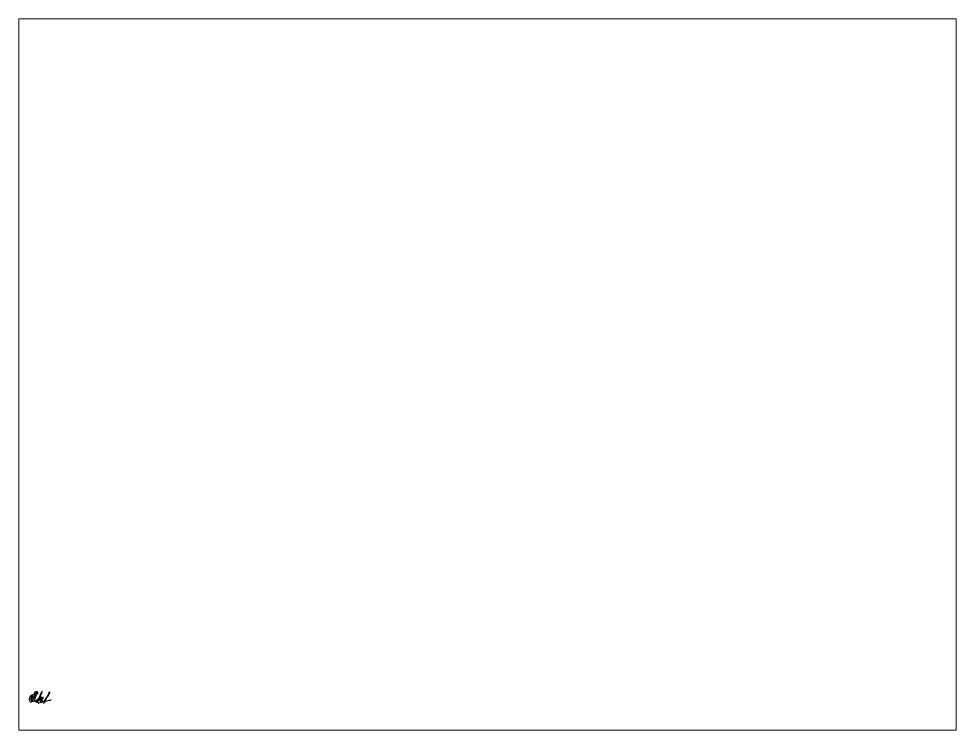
# Paper-space layout 'Лист1' of a CAD drawing. Header units: millimetres. Extents: x 26 to 231, y 20 to 176.
# The model-space entities are those that its viewports show. They can reach past a viewport. Long polylines and large blocks are cut down to what shows.
import ezdxf

# ---------------------------------------------------------------- set-up
doc = ezdxf.new("R2010")
doc.units = ezdxf.units.MM

# ---------------------------------------------------------------- blocks, each defined once
blk = doc.blocks.new('Подпись')
at = {"color": 5}
blk.add_line((20.8, 9.66), (18.91, 5.66), dxfattribs=at)
for points in [[(12.48, 6.4), (13.36, 7.39, 0.233709), (13.51, 8.03, 0.102986), (13.4, 8.3, 0.123464), (13.18, 8.46, 0.122208), (12.89, 8.46, 0.097943), (12.47, 8.23, 0.102888), (12.07, 7.76, 0.082362), (11.86, 6.66, 0.055047), (12, 5.96, 0.125775), (12.2, 5.61, 0.101549), (12.49, 5.47, 0.240796), (13.04, 5.61, 0.033877), (13.36, 6, -0.021136), (14.42, 8.66), (14.82, 9.68, -0.106566), (15.01, 10.02), (15.08, 10.09, -0.202218), (15.25, 10.18, -0.138587), (15.42, 10.15, -0.14543), (15.46, 10.09, -0.148439), (15.45, 9.93, 0.036495), (14.22, 6.47, 0.150429), (14.24, 6.07, 0.174265), (14.44, 5.82, 0.114309), (14.7, 5.8, 0.06213), (15.09, 6.01), (15.25, 6.13), (15.57, 6.47), (15.92, 6.86, 0.076684), (16.7, 7.92), (17.33, 9.28), (17.71, 10.07, 0.20984), (17.69, 10.15, 0.398637), (17.52, 10.15, 0.13154), (17.45, 10.07)], [(15.51, 8.98, 0.225443), (15.72, 9.41, 0.195537), (15.51, 9.78, 0.107779), (14.97, 10.02, 0.171668), (14.32, 9.88, 0.185232), (14.06, 9.46, 0.224373), (14.21, 8.93), (14.48, 8.69), (14.85, 8.46), (15, 8.37, 0.16235), (14.44, 8.73, 0.069873), (13.85, 8.73, 0.174476), (12.84, 7.96, 0.219781), (12.72, 6.55, 0.194347), (13.41, 5.8, 0.252685), (14.67, 6.07)], [(16.34, 7.22, -0.032807), (17.45, 10.07)], [(18.06, 7.21), (18.09, 7.35, 0.098274), (18.07, 7.47, 0.561291), (17.86, 7.47, 0.06699), (17.62, 6.92), (17.56, 6.7, 0.085087), (17.56, 6.22, 0.285271), (18.06, 5.67, 0.172215), (18.48, 5.75, 0.143022), (19.22, 6.56), (19.74, 7.46, 0.104105), (21.13, 9.55)], [(21.05, 10, 0.371021), (20.98, 9.99)], [(21.13, 9.55, 0.262386), (21.05, 10)], [(15.07, 5.18, -0.507051), (15.07, 5.34), (15.91, 6.21, -0.084634), (16.72, 6.67, 0.228829), (17.32, 7.31, 0.226052), (17.28, 7.57, 0.380443), (17.13, 7.56, 0.122264), (16.83, 7.13, 0.064646), (16.63, 6.07), (16.64, 5.89, 0.670001), (17.07, 5.79), (17.76, 6.62, 0.101033), (18.06, 7.21)], [(16.34, 7.22, -0.094878), (15.45, 5.25, -0.272514), (15.07, 5.18)], [(15.92, 4.83, -0.123787), (16.03, 4.96, -0.060757), (16.22, 5.04), (20.97, 6.17, 0.060403), (21.58, 6.36, 0.114918), (21.71, 6.44)], [(18.91, 5.66, -0.061453), (18.33, 4.67)]]:
    blk.add_lwpolyline(points, format="xyb", dxfattribs=at)
blk.add_lwpolyline([(20.8, 9.66), (20.98, 9.99)], dxfattribs=at)

msp = doc.modelspace()

# ---------------------------------------------------------------- linework, layer by layer
at = {"color": 18, "true_color": 0x000000}
msp.add_lwpolyline([(10.31, 6.44), (10.31, 6.44)], dxfattribs=at)

# ---------------------------------------------------------------- block references
at = {"color": 5}
msp.add_blockref('Подпись', (-8.83, -4.82), dxfattribs=at)

psp = doc.layouts.new('Лист1')

# ---------------------------------------------------------------- viewports
at = {"layer": '0'}
psp.add_viewport(center=(128.5, 97.5), size=(205.6, 156), view_center_point=(210, 148.5), view_height=321.3253, dxfattribs=at)

doc.saveas('drawing.dxf')
